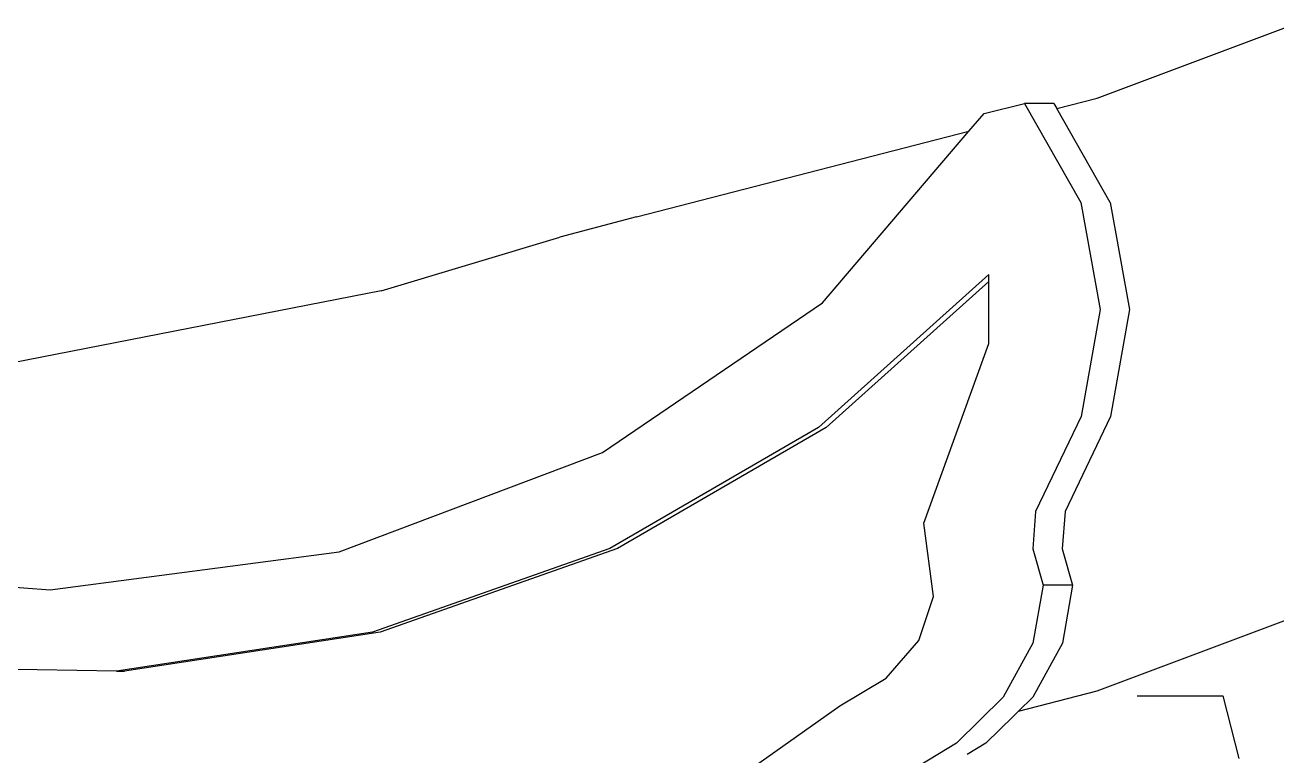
# Model space of a CAD drawing. Extents: x -24961 to 905641, y -154323 to 635957.
# Drawn here: x 438576.9 to 438999, y -132124.8 to -131878.2 of the extents above; entities that cross this region are included whole.
import ezdxf

# ---------------------------------------------------------------- set-up
doc = ezdxf.new("R2010")
doc.units = 0
doc.header["$LTSCALE"] = 1000
doc.header["$MEASUREMENT"] = 0

msp = doc.modelspace()

# ---------------------------------------------------------------- linework, layer by layer
for p, q in [((438938.41, -131902.81), (439004.06, -131878.19)), ((438924.78, -131906.33), (438938.41, -131902.81)), ((438900.23, -131908.03), (438913.88, -131904.63)), ((438913.88, -131904.63), (438932.88, -131938)), ((438923.81, -131904.63), (438913.88, -131904.63)), ((438923.81, -131904.63), (438924.78, -131906.33)), ((438942.81, -131938), (438924.78, -131906.33)), ((438895.15, -131913.98), (438900.23, -131908.03)), ((438783.05, -131942.93), (438895.15, -131913.98)), ((438845.82, -131971.91), (438895.15, -131913.98)), ((438932.88, -131938), (438939.4, -131974.11)), ((438942.81, -131938), (438949.33, -131974.11)), ((438783.05, -131942.93), (438757.16, -131949.75)), ((438696.96, -131967.85), (438757.16, -131949.75)), ((438901.81, -131962.32), (438844.4, -132013.91)), ((438901.82, -131964.69), (438847.05, -132013.91)), ((438901.82, -131964.69), (438901.81, -131962.32)), ((438901.89, -131985.61), (438901.82, -131964.69)), ((438696.96, -131967.85), (438559.48, -131994.68)), ((438771.58, -132022.4), (438845.82, -131971.91)), ((438939.4, -131974.11), (438932.96, -132010.24)), ((438949.33, -131974.11), (438942.89, -132010.24)), ((438879.99, -132046.2), (438901.89, -131985.61)), ((438932.96, -132010.24), (438917.63, -132042.3)), ((438942.89, -132010.24), (438927.56, -132042.3)), ((438844.4, -132013.91), (438774.03, -132054.78)), ((438847.05, -132013.91), (438776.68, -132054.78)), ((438682.78, -132055.94), (438771.58, -132022.4)), ((438883.23, -132070.99), (438879.99, -132046.2)), ((438917.63, -132042.3), (438916.64, -132054.85)), ((438927.56, -132042.3), (438926.57, -132054.85)), ((438774.03, -132054.78), (438694, -132083)), ((438776.68, -132054.78), (438696.64, -132083)), ((438916.64, -132054.85), (438920.16, -132067.12)), ((438926.57, -132054.85), (438930.09, -132067.12)), ((438585.36, -132068.71), (438682.78, -132055.94)), ((438487.05, -132061.13), (438585.36, -132068.71)), ((438920.16, -132067.12), (438916.71, -132086.71)), ((438930.09, -132067.12), (438920.16, -132067.12)), ((438930.09, -132067.12), (438926.64, -132086.71)), ((438878.24, -132085.81), (438883.23, -132070.99)), ((438938.41, -132102.81), (439004.06, -132078.19)), ((438694, -132083), (438607.7, -132096.14)), ((438696.64, -132083), (438610.35, -132096.14)), ((438867.29, -132098.56), (438878.24, -132085.81)), ((438916.71, -132086.71), (438906.74, -132104.91)), ((438926.64, -132086.71), (438916.67, -132104.91)), ((438607.7, -132096.14), (438519.78, -132094.64)), ((438607.7, -132096.14), (438610.35, -132096.14)), ((438851.57, -132107.84), (438867.29, -132098.56)), ((438906.74, -132104.91), (438890.96, -132120.46)), ((438911.84, -132109.67), (438938.41, -132102.81)), ((438916.67, -132104.91), (438911.84, -132109.67)), ((438951.84, -132104.43), (438980.78, -132104.43)), ((438980.78, -132104.43), (438986.2, -132125.65)), ((438817.75, -132131.82), (438851.57, -132107.84)), ((438911.84, -132109.67), (438910.21, -132111.28)), ((438910.21, -132111.28), (438900.89, -132120.46)), ((438890.96, -132120.46), (438854.36, -132142.57)), ((438900.89, -132120.46), (438894.52, -132124.3))]:
    msp.add_line(p, q)

doc.saveas('drawing.dxf')
